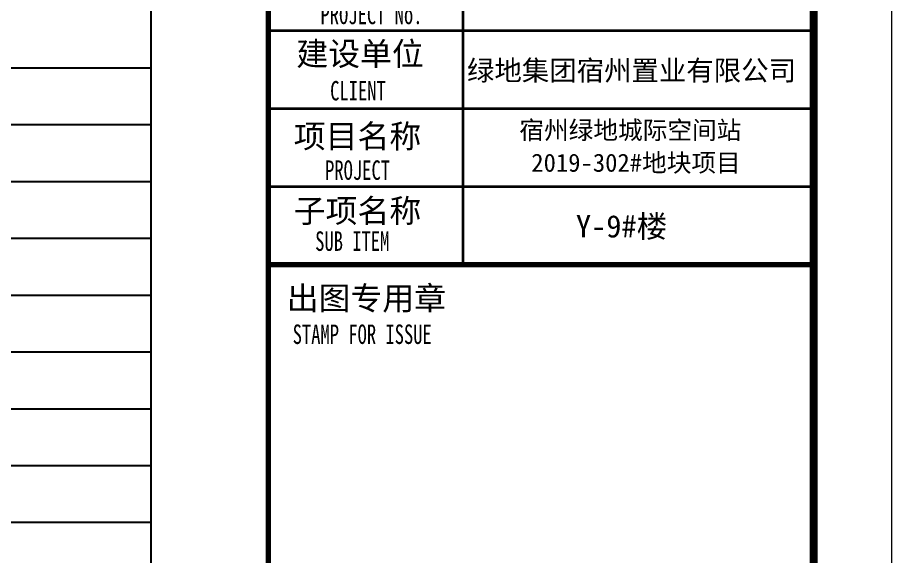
# Model space of a CAD drawing. Extents: x 2803505 to 5851001, y -1372902 to 24339.
# Drawn here: x 3349740 to 3360959, y -615600 to -608683 of the extents above; entities that cross this region are included whole.
import ezdxf

# ---------------------------------------------------------------- set-up
doc = ezdxf.new("R2010")
doc.units = 0
doc.header["$LTSCALE"] = 1000
doc.header["$MEASUREMENT"] = 0
for name, color, linetype in [('!!电气', 1, 'CONTINUOUS'), ('TEL_TEXT', 7, 'CONTINUOUS'), ('图签文字', 4, 'CONTINUOUS')]:
    doc.layers.add(name, color=color, linetype=linetype)
doc.layers.add('图框', color=147, linetype='CONTINUOUS', lineweight=20)
doc.layers.add('图签', color=147, linetype='CONTINUOUS', lineweight=18)
doc.styles.add('宋体', font='', dxfattribs={"height": 4})
doc.styles.add('建筑图签-1', font='simhei.ttf', dxfattribs={"width": 0.7})
doc.styles.get('宋体').set_extended_font_data('SimSun')

# ---------------------------------------------------------------- blocks, each defined once
blk = doc.blocks.new('A$C56DE0068')
at = {"layer": '图框'}
for points, const_width in [([(0, 0), (0, 40000)], 70), ([(2500, 17000), (2500, 21000)], 35), ([(0, 20000), (7000, 20000)], 35), ([(0, 19000), (7000, 19000)], 35), ([(0, 18000), (7000, 18000)], 35), ([(7000, 17000), (0, 17000)], 70)]:
    blk.add_lwpolyline(points, dxfattribs=dict(at, const_width=const_width))
at = {"layer": '图签', "color": 154, "style": '宋体'}
for s, height, p in [('绿地集团宿州置业有限公司', 258.01, (2551, 19362)), ('宿州绿地城际空间站', 232.2, (3222, 18609)), ('2019-302#地块项目', 232.21, (3376, 18191)), ('Y-9#楼', 286.7, (3949, 17348))]:
    blk.add_text(s, height=height, dxfattribs=at).set_placement(p)
at = {"layer": '图签文字', "style": '建筑图签-1', "width": 0.7}
for s, p in [('PROJECT No.', (670, 20085, -1799)), ('CLIENT', (794, 19106)), ('PROJECT', (729, 18087)), ('SUB ITEM', (602, 17176)), ('STAMP FOR ISSUE', (313, 15981))]:
    blk.add_text(s, height=250, dxfattribs=at).set_placement(p)
at = {"layer": '图签文字', "color": 7, "style": '建筑图签-1'}
for s, p in [('建设单位', (360, 19555)), ('项目名称', (327, 18497)), ('子项名称', (327, 17540)), ('出图专用章', (236, 16418))]:
    blk.add_text(s, height=300, dxfattribs=at).set_placement(p)

msp = doc.modelspace()

# ---------------------------------------------------------------- linework, layer by layer
at = {"layer": 'TEL_TEXT'}
for points in [[(3329472.4, -591833), (3329472.4, -627093.4), (3351456.8, -627093.4), (3351456.8, -591833)], [(3329472.4, -609329), (3351456.8, -609329)], [(3329472.4, -610058), (3351456.8, -610058)], [(3329472.4, -610787), (3351456.8, -610787)], [(3329472.4, -611516), (3351456.8, -611516)], [(3329472.4, -612245), (3351456.8, -612245)], [(3329472.4, -612974), (3351456.8, -612974)], [(3329472.4, -613703), (3351456.8, -613703)], [(3329472.4, -614432), (3351456.8, -614432)], [(3329472.4, -615161), (3351456.8, -615161)]]:
    msp.add_lwpolyline(points, dxfattribs=at)
at = {"layer": '图框'}
msp.add_lwpolyline([(3301559.5, -587899.4), (3360959.3, -587899.4), (3360959.3, -629853.6), (3301559.5, -629853.6)], close=True, dxfattribs=at)
at = {"layer": '图框', "const_width": 100}
msp.add_lwpolyline([(3304059.5, -628853.6), (3359959.5, -628853.6), (3359959.5, -588853.6), (3304059.5, -588853.6)], close=True, dxfattribs=at)

# ---------------------------------------------------------------- block references
at = {"layer": '!!电气'}
msp.add_blockref('A$C56DE0068', (3352959.5, -628853.6), dxfattribs=at)

doc.saveas('drawing.dxf')
